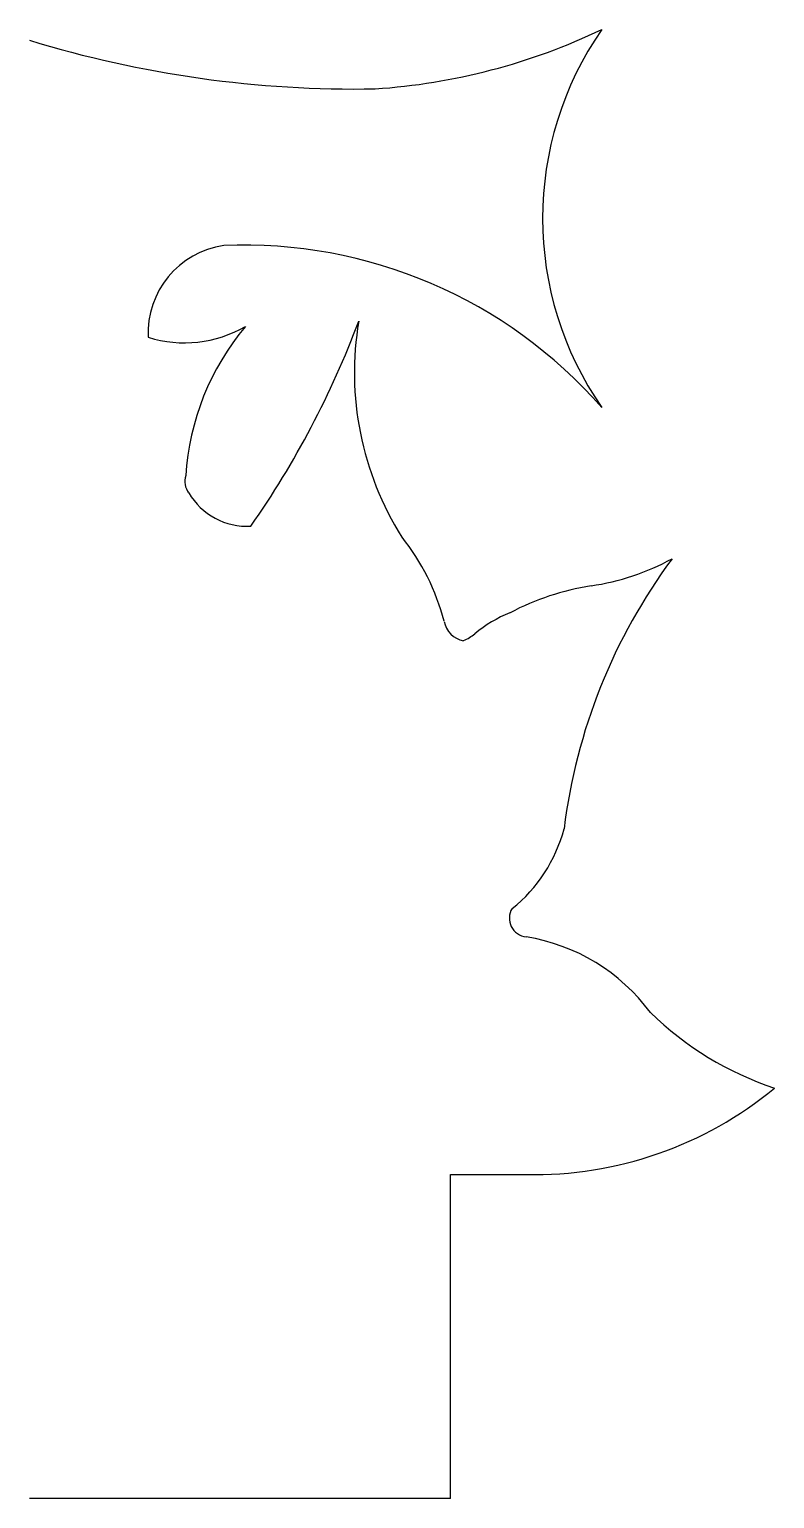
# Model space of a CAD drawing. Header units: millimetres. Extents: x -39 to 30, y 0 to 136.
import ezdxf

# ---------------------------------------------------------------- set-up
doc = ezdxf.new("R2010")
doc.units = ezdxf.units.MM
doc.layers.add('Sketch', color=7, linetype='CONTINUOUS')

msp = doc.modelspace()

# ---------------------------------------------------------------- linework, layer by layer
at = {"layer": 'Sketch'}
for p, q in [((0, 30), (7, 30)), ((0, 0), (0, 30)), ((0, 0), (-39, 0))]:
    msp.add_line(p, q, dxfattribs=at)
for centre, radius, start, end in [((-10.69, 187.45), 57.07, -86.288, -64.3592), ((-8.91, 232.91), 102.43, -107.0804, -88.929), ((39.18, 118.5), 30.66, 145.1961, -145.1961), ((-19.8, 107.88), 8.21, 98.4189, -177.3638), ((-19.16, 71.97), 44.07, 41.2042, 92.3986), ((-88.75, 139.11), 85.71, -34.9536, -20.5635), ((19.58, 104.22), 28.49, 170.3333, -147.7134), ((-24.64, 118.28), 11.29, -107.2917, -60.0279), ((-0.72, 93.18), 23.85, 140.0369, 176.3602), ((-22.83, 94.16), 1.78, 162.4894, -143.0259), ((-18.83, 96.27), 6.27, -149.6343, -86.9672), ((-20.56, 76.1), 20.6, 14.356, 38.7741), ((63.23, 55.41), 53.14, 143.5226, 172.8746), ((9.84, 106.48), 22.21, -81.8184, -61.3117), ((16.84, 60.48), 24.32, 99.081, 117.7889), ((10.33, 70.27), 12.69, 112.3847, 129.5428), ((1.6, 81.63), 2.25, -169.013, -100.2247), ((-0.8, 83.96), 4.96, -66.1199, -51.9526), ((-3.18, 65.64), 14.16, -51.1411, -14.9067), ((7.17, 53.72), 1.73, 148.5428, -95.8087), ((4.14, 34.36), 17.87, 36.5433, 80.7993), ((39.19, 66.05), 29.51, -134.5129, -108.1444), ((7.73, 64.95), 34.96, -91.2047, -50.4373)]:
    msp.add_arc(centre, radius, start, end, dxfattribs=at)

doc.saveas('drawing.dxf')
